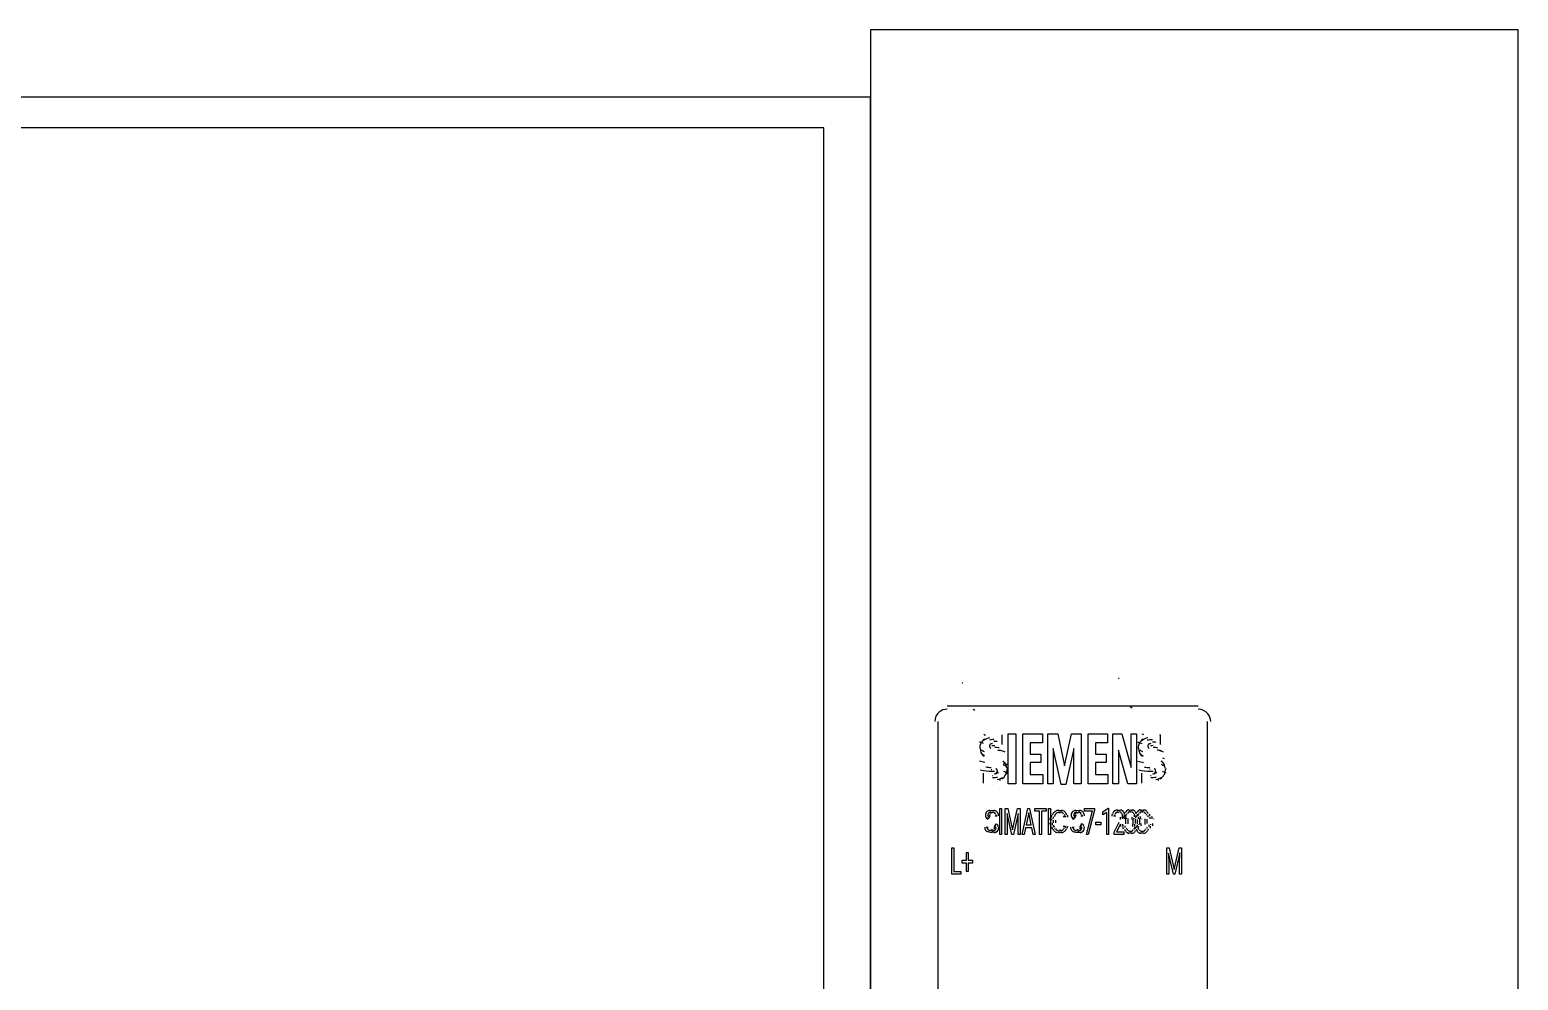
# Model space of a CAD drawing. Header units: millimetres. Extents: x 0 to 1000, y 0 to 1400.
# Drawn here: x 374.1 to 428.8, y 225.3 to 260.2 of the extents above; entities that cross this region are included whole.
import ezdxf

# ---------------------------------------------------------------- set-up
doc = ezdxf.new("R2010")
doc.units = ezdxf.units.MM

msp = doc.modelspace()

# ---------------------------------------------------------------- linework, layer by layer
at = {"layer": 'COMPONENT_DETAIL'}
for p, q in [((405, 257.776), (225, 257.776)), ((405, 165), (405, 257.776)), ((403.2857, 256.647), (226.7143, 256.647)), ((403.2857, 166.3282), (403.2857, 256.647)), ((407.8193, 235.4031), (417.0517, 235.4031)), ((407.4896, 166.1783), (407.4896, 234.8215)), ((417.3814, 234.8215), (417.3814, 166.1783)), ((409.8317, 234.3341), (409.8317, 233.9851)), ((410.0686, 234.3704), (410.3495, 234.3704)), ((410.0686, 232.5327), (410.0686, 234.3704)), ((410.3495, 234.3704), (410.3495, 232.5327)), ((410.6063, 232.5327), (410.6063, 234.3704)), ((410.6063, 234.3704), (411.3259, 234.3704)), ((411.3259, 234.3704), (411.3259, 234.0378)), ((411.5205, 232.5327), (411.5205, 234.3704)), ((411.5205, 234.3704), (411.8843, 234.3704)), ((411.8843, 234.3704), (412.1375, 233.1961)), ((412.1375, 233.1961), (412.3962, 234.3704)), ((412.3962, 234.3704), (412.7417, 234.3704)), ((412.7417, 234.3704), (412.7417, 232.5327)), ((412.999, 232.5327), (412.999, 234.3704)), ((412.999, 234.3704), (413.7186, 234.3704)), ((413.7186, 234.3704), (413.7186, 234.0378)), ((413.9148, 232.5327), (413.9148, 234.3704)), ((413.9148, 234.3704), (414.24, 234.3704)), ((414.24, 234.3704), (414.5849, 233.14)), ((414.5849, 233.14), (414.5849, 234.3704)), ((414.5849, 234.3704), (414.7825, 234.3704)), ((414.7825, 234.3704), (414.7825, 232.5327)), ((415.6299, 234.3434), (415.6547, 234.3356)), ((415.6547, 234.3356), (415.6547, 233.9866)), ((411.3259, 234.0378), (410.8768, 234.0378)), ((410.8768, 234.0378), (410.8768, 233.6228)), ((412.0064, 232.5149), (411.7175, 233.8342)), ((411.7175, 233.8342), (411.7175, 232.5325)), ((412.4757, 233.8342), (412.1813, 232.5149)), ((412.4757, 232.5327), (412.4757, 233.8342)), ((413.7186, 234.0378), (413.2695, 234.0378)), ((413.2695, 234.0378), (413.2695, 233.6228)), ((414.4666, 232.5327), (414.1125, 233.7795)), ((414.1125, 233.7795), (414.1125, 232.5327)), ((410.8768, 233.6228), (411.2678, 233.6228)), ((411.2678, 233.3198), (410.8768, 233.3198)), ((410.8768, 233.3198), (410.8768, 232.8835)), ((411.2678, 233.6228), (411.2678, 233.3198)), ((413.2695, 233.6228), (413.6605, 233.6228)), ((413.6605, 233.3198), (413.2695, 233.3198)), ((413.2695, 233.3198), (413.2695, 232.8835)), ((413.6605, 233.6228), (413.6605, 233.3198)), ((409.1578, 232.561), (409.1585, 232.5621)), ((409.1585, 232.5621), (409.1585, 232.9248)), ((410.8768, 232.8835), (411.3375, 232.8835)), ((411.3375, 232.8835), (411.3375, 232.5315)), ((413.2695, 232.8835), (413.731, 232.8835)), ((413.731, 232.8835), (413.731, 232.5315)), ((414.981, 232.5626), (414.9819, 232.5624)), ((414.9819, 232.5624), (414.9819, 232.925)), ((409.4699, 232.4941), (409.4693, 232.4941)), ((410.3495, 232.5327), (410.0686, 232.5327)), ((411.3375, 232.5315), (410.6063, 232.5327)), ((411.7175, 232.5325), (411.5205, 232.5327)), ((412.1813, 232.5149), (412.0064, 232.5149)), ((412.7417, 232.5327), (412.4757, 232.5327)), ((413.731, 232.5315), (412.999, 232.5327)), ((414.1125, 232.5327), (413.9148, 232.5327)), ((414.7825, 232.5327), (414.4666, 232.5327)), ((415.2932, 232.4957), (415.2926, 232.4957)), ((409.7514, 230.6683), (409.7514, 231.6325)), ((409.7514, 231.6325), (409.8234, 231.6325)), ((409.8234, 231.6325), (409.8234, 230.6683)), ((409.9552, 231.6325), (410.0483, 231.6325)), ((409.9552, 230.6683), (409.9552, 231.6325)), ((410.0483, 231.6325), (410.2269, 230.8458)), ((410.2269, 230.8458), (410.4056, 231.6325)), ((410.4056, 231.6325), (410.4991, 231.6325)), ((410.4991, 231.6325), (410.4991, 230.6683)), ((410.5801, 230.6683), (410.7888, 231.6325)), ((410.8204, 231.4755), (410.7277, 231.0246)), ((410.7888, 231.6325), (410.8519, 231.6325)), ((410.9134, 231.0246), (410.8204, 231.4755)), ((410.8519, 231.6325), (411.061, 230.6683)), ((411.0411, 231.5278), (411.0411, 231.6325)), ((411.0411, 231.6325), (411.4637, 231.6325)), ((411.2164, 231.5278), (411.0411, 231.5278)), ((411.2164, 230.6683), (411.2164, 231.5278)), ((411.4637, 231.5278), (411.288, 231.5278)), ((411.288, 231.5278), (411.288, 230.6683)), ((411.4637, 231.6325), (411.4637, 231.5278)), ((411.55, 230.6683), (411.55, 231.6325)), ((411.55, 231.6325), (411.6221, 231.6325)), ((411.6221, 231.6325), (411.6221, 230.6683)), ((412.866, 231.5318), (412.866, 231.6325)), ((412.866, 231.6325), (413.2353, 231.6325)), ((413.1618, 231.5318), (412.866, 231.5318)), ((412.9362, 230.6683), (413.1618, 231.5318)), ((413.2353, 231.5636), (413.009, 230.6683)), ((413.2353, 231.6325), (413.2353, 231.5636)), ((413.5446, 231.5053), (413.7436, 231.6371)), ((413.5446, 231.3941), (413.5446, 231.5053)), ((413.6846, 231.4848), (413.5446, 231.3941)), ((413.6846, 230.6683), (413.6846, 231.4848)), ((413.7436, 231.6371), (413.7544, 231.6371)), ((413.7544, 231.6371), (413.7544, 230.6683)), ((409.2567, 230.9478), (409.3291, 230.9478)), ((409.6527, 231.3537), (409.5802, 231.3537)), ((410.1992, 230.6683), (410.0201, 231.4471)), ((410.0201, 231.4471), (410.0273, 231.0438)), ((410.0273, 231.0438), (410.0273, 230.6683)), ((410.4338, 231.449), (410.2543, 230.6683)), ((410.427, 231.0438), (410.4338, 231.449)), ((410.427, 230.6683), (410.427, 231.0438)), ((410.7059, 230.9199), (410.6545, 230.6683)), ((410.9348, 230.9199), (410.7059, 230.9199)), ((410.7277, 231.0246), (410.9134, 231.0246)), ((410.987, 230.6683), (410.9348, 230.9199)), ((411.7351, 231.1054), (411.7351, 231.1981)), ((411.8075, 231.1948), (411.8075, 231.1014)), ((412.1558, 231.3226), (412.0834, 231.3226)), ((412.0834, 230.9742), (412.1558, 230.9742)), ((412.4111, 230.9478), (412.4835, 230.9478)), ((412.8071, 231.3537), (412.7346, 231.3537)), ((413.2826, 231.0279), (413.2826, 231.1279)), ((413.2826, 231.1279), (413.4658, 231.1279)), ((413.4658, 231.0279), (413.2826, 231.0279)), ((413.4658, 231.1279), (413.4658, 231.0279)), ((414.0168, 231.3484), (413.9474, 231.3484)), ((413.9579, 230.7564), (414.147, 231.1272)), ((414.188, 231.0484), (414.0416, 230.7683)), ((414.3873, 231.063), (414.3873, 231.2265)), ((414.4567, 231.2563), (414.4567, 231.0603)), ((414.6628, 231.0464), (414.6628, 231.2471)), ((414.7322, 231.2385), (414.7322, 231.0795)), ((414.8189, 231.063), (414.8189, 231.2265)), ((414.8884, 231.2563), (414.8884, 231.0603)), ((415.0944, 231.0464), (415.0944, 231.2471)), ((415.1639, 231.2385), (415.1639, 231.0795)), ((409.8234, 230.6683), (409.7514, 230.6683)), ((410.0273, 230.6683), (409.9552, 230.6683)), ((410.2543, 230.6683), (410.1992, 230.6683)), ((410.4991, 230.6683), (410.427, 230.6683)), ((410.6545, 230.6683), (410.5801, 230.6683)), ((411.061, 230.6683), (410.987, 230.6683)), ((411.288, 230.6683), (411.2164, 230.6683)), ((411.6221, 230.6683), (411.55, 230.6683)), ((413.009, 230.6683), (412.9362, 230.6683)), ((413.7544, 230.6683), (413.6846, 230.6683)), ((413.9579, 230.6683), (413.9579, 230.7564)), ((414.316, 230.6683), (413.9579, 230.6683)), ((414.0416, 230.7683), (414.316, 230.7683)), ((414.316, 230.7683), (414.316, 230.6683)), ((407.994, 229.214), (407.994, 230.1782)), ((407.994, 230.1782), (408.0664, 230.1782)), ((408.0664, 230.1782), (408.0664, 229.3179)), ((408.5258, 229.7312), (408.5258, 230.0126)), ((408.5258, 230.0126), (408.5957, 230.0126)), ((408.5957, 230.0126), (408.5957, 229.7312)), ((415.8936, 230.1782), (415.9867, 230.1782)), ((415.8936, 229.214), (415.8936, 230.1782)), ((416.1376, 229.214), (415.9586, 229.9927)), ((415.9586, 229.9927), (415.9657, 229.5895)), ((415.9867, 230.1782), (416.1654, 229.3915)), ((416.1654, 229.3915), (416.3441, 230.1782)), ((416.3722, 229.9947), (416.1928, 229.214)), ((416.3441, 230.1782), (416.4375, 230.1782)), ((416.3655, 229.5895), (416.3722, 229.9947)), ((416.4375, 230.1782), (416.4375, 229.214)), ((408.0664, 229.3179), (408.3254, 229.3179)), ((408.3254, 229.3179), (408.3254, 229.214)), ((408.3734, 229.6153), (408.3734, 229.7312)), ((408.3734, 229.7312), (408.5258, 229.7312)), ((408.5258, 229.6153), (408.3734, 229.6153)), ((408.5258, 229.3107), (408.5258, 229.6153)), ((408.5957, 229.3107), (408.5258, 229.3107)), ((408.5957, 229.7312), (408.748, 229.7312)), ((408.748, 229.6153), (408.5957, 229.6153)), ((408.5957, 229.6153), (408.5957, 229.3107)), ((408.748, 229.7312), (408.748, 229.6153)), ((415.9657, 229.5895), (415.9657, 229.214)), ((416.3655, 229.214), (416.3655, 229.5895)), ((408.3254, 229.214), (407.994, 229.214)), ((415.9657, 229.214), (415.8936, 229.214)), ((416.1928, 229.214), (416.1376, 229.214)), ((416.4375, 229.214), (416.3655, 229.214))]:
    msp.add_line(p, q, dxfattribs=at)
for centre, radius, start, end in [((418.7467, 246.3142), 10.9174, 244.8737, 245.067), ((412.7282, 245.5225), 10.2428, 244.7686, 244.9715), ((417.3964, 241.2509), 6.5337, 244.1039, 244.9214), ((407.8183, 234.8229), 0.4544, 129.1313, 180.1451), ((407.8184, 234.8233), 0.4543, 89.854, 129.1684), ((411.4728, 240.8382), 6.1835, 243.9638, 244.8176), ((417.0525, 234.823), 0.4544, 39.4792, 90.1479), ((417.0528, 234.8229), 0.4542, 359.8534, 39.5154), ((409.491, 233.6579), 0.5762, 100.408, 125.0169), ((410.2457, 236.4161), 2.3264, 242.3429, 244.0446), ((416.0887, 236.5091), 2.4026, 242.5305, 244.1852), ((415.3103, 233.6729), 0.5637, 101.7943, 125.2417), ((410.3389, 236.8601), 3.0765, 244.3087, 247.1498), ((409.4536, 233.854), 0.436, 157.0361, 181.0444), ((409.4079, 233.8295), 0.3729, 178.2742, 224.6675), ((409.4007, 233.8839), 0.3596, 124.9253, 155.9241), ((409.8866, 235.2071), 1.6385, 240.2313, 244.3766), ((409.6304, 234.3562), 0.5023, 237.8744, 242.8177), ((409.5338, 233.2958), 0.8659, 89.6484, 100.8685), ((409.4803, 233.9226), 0.1066, 125.3417, 182.2768), ((409.4718, 233.9177), 0.0948, 180.2673, 239.6913), ((409.5203, 233.8126), 0.2089, 99.5099, 124.0285), ((409.5671, 233.3957), 0.5418, 89.2644, 100.5578), ((409.5376, 233.0377), 1.0681, 89.5079, 89.9984), ((409.5383, 232.9899), 1.1055, 83.9171, 89.5732), ((409.5695, 233.092), 0.7797, 78.2126, 89.7334), ((409.454, 231.5186), 2.264, 80.7326, 84.078), ((409.5184, 232.674), 1.1147, 67.1358, 78.0934), ((415.3361, 233.8466), 0.5178, 179.9979, 180.6487), ((416.1505, 236.8086), 3.0337, 244.2657, 247.1407), ((415.2737, 233.8567), 0.4316, 156.9196, 181.0501), ((415.2308, 233.829), 0.3723, 178.7796, 224.7096), ((415.2222, 233.8856), 0.3574, 124.7111, 155.788), ((415.7069, 235.1903), 1.6254, 240.1545, 244.3326), ((415.3621, 233.2673), 0.8894, 89.5238, 102.1196), ((415.4477, 234.3455), 0.4901, 238.0402, 243.037), ((415.303, 233.9245), 0.1065, 125.8028, 182.2896), ((415.2943, 233.9189), 0.0944, 180.0755, 239.8482), ((415.2871, 233.919), 0.0845, 179.9666, 180.1002), ((415.3424, 233.8167), 0.2069, 99.4916, 124.3628), ((415.3892, 233.4013), 0.5386, 89.263, 100.5789), ((415.3615, 232.8607), 1.2079, 83.2898, 89.6087), ((415.3918, 233.0872), 0.7847, 78.4541, 89.7547), ((415.2765, 231.5325), 2.255, 79.3121, 83.4152), ((415.3429, 232.6824), 1.1089, 67.132, 78.3125), ((409.5565, 235.0443), 1.7492, 251.6725, 258.5988), ((409.567, 234.2291), 0.7542, 233.2095, 240.4597), ((409.3912, 233.8114), 0.3465, 225.6789, 232.9782), ((409.4675, 234.252), 1.1164, 258.4907, 268.3974), ((409.5003, 232.8953), 0.2284, 47.613, 60.8245), ((409.5258, 232.8311), 0.6296, 48.7493, 57.5712), ((409.2124, 231.9768), 1.4268, 57.298, 62.3629), ((409.6636, 233.1157), 0.3365, 44.3425, 48.0853), ((409.252, 229.3031), 4.0219, 78.5086, 80.7887), ((409.6497, 233.1014), 0.358, 1.3524, 43.4926), ((409.5384, 233.0773), 0.5125, 359.9764, 3.0599), ((415.3723, 234.9872), 1.7033, 251.5318, 258.7258), ((415.3854, 234.2111), 0.739, 232.6975, 240.4357), ((415.213, 233.8073), 0.3429, 225.5851, 232.3394), ((415.2891, 234.2383), 1.1054, 258.6243, 268.8253), ((415.3516, 232.8398), 0.6228, 48.3568, 57.4187), ((415.039, 231.9947), 1.4134, 57.1111, 62.1404), ((415.4865, 233.1157), 0.3375, 44.453, 47.6325), ((415.4734, 233.1023), 0.3578, 1.0877, 43.6184), ((415.1449, 230.2392), 3.2844, 78.2245, 79.4731), ((415.3625, 233.0788), 0.5116, 359.9797, 2.8243), ((409.4722, 234.8269), 1.8275, 256.2431, 269.8719), ((409.4582, 233.9364), 0.8689, 268.7855, 269.9954), ((409.4625, 233.6071), 0.6109, 269.4404, 279.6841), ((409.4699, 234.0962), 1.255, 269.9983, 270.6466), ((409.4773, 233.7475), 0.9819, 270.2272, 281.6944), ((409.5099, 233.1457), 0.2437, 278.7863, 300.3428), ((409.5594, 232.9972), 0.1087, 300.2328, 1.9015), ((409.556, 233.0045), 0.1134, 359.7589, 47.2072), ((409.2508, 232.15), 0.9065, 59.7878, 64.8721), ((409.5319, 233.3014), 0.6243, 281.4188, 301.4162), ((409.5532, 233.0039), 0.1172, 359.1978, 359.9997), ((408.8662, 230.7347), 2.1361, 64.5916, 66.8203), ((409.6151, 233.0712), 0.4105, 300.8437, 331.4452), ((408.7702, 230.5024), 2.7337, 62.2451, 65.4192), ((409.6024, 233.0662), 0.4242, 333.0409, 1.1414), ((415.2955, 234.8293), 1.8282, 256.2458, 269.8747), ((415.2815, 233.9489), 0.8785, 269.2069, 269.9987), ((415.2864, 233.6087), 0.6121, 269.3612, 279.5899), ((415.2933, 234.0972), 1.2547, 269.9959, 271.0036), ((415.3021, 233.7353), 0.971, 270.5804, 282.1523), ((415.3335, 233.1459), 0.2437, 278.6895, 300.2364), ((415.3239, 232.8913), 0.2312, 47.9286, 61.0836), ((415.383, 232.9968), 0.1084, 300.1108, 1.9025), ((415.3818, 233.0074), 0.1101, 358.8317, 47.09), ((415.0769, 232.145), 0.9081, 60.0631, 65.1602), ((415.3574, 233.2976), 0.6197, 281.9136, 301.4645), ((415.3681, 233.0046), 0.129, 358.8843, 0.002), ((414.6982, 230.7335), 2.1316, 64.8807, 67.121), ((415.439, 233.071), 0.4094, 300.9658, 331.634), ((414.597, 230.5329), 2.7113, 62.0368, 65.2982), ((415.4245, 233.0677), 0.4259, 333.2156, 1.1386), ((409.4045, 231.3869), 0.1805, 132.4834, 181.0242), ((409.4323, 231.3406), 0.2333, 129.2526, 133.4249), ((409.4392, 231.3224), 0.2503, 101.9879, 128.8742), ((409.4232, 231.3933), 0.1054, 127.7287, 176.7106), ((409.4345, 231.3689), 0.13, 114.0403, 127.9849), ((409.4473, 231.3157), 0.1753, 99.0696, 113.7659), ((409.4579, 231.1805), 0.3644, 89.5906, 102.3171), ((409.4586, 231.1966), 0.2699, 89.6695, 99.2313), ((409.4611, 231.2068), 0.3439, 77.2359, 90.3249), ((409.4599, 231.164), 0.2954, 86.2643, 90.0533), ((409.4647, 231.2635), 0.2172, 73.7889, 86.6654), ((409.4803, 231.3543), 0.1429, 48.5927, 74.1243), ((409.4708, 231.2865), 0.28, 63.838, 77.0809), ((409.488, 231.3713), 0.1259, 14.9782, 48.2005), ((409.4838, 231.3292), 0.2421, 45.9863, 64.1609), ((409.496, 231.3538), 0.2165, 32.2748, 45.6545), ((409.4991, 231.3553), 0.2122, 359.6507, 32.613), ((411.9592, 231.2743), 0.2997, 136.7832, 155.2473), ((411.941, 231.3016), 0.2668, 121.7633, 136.4281), ((411.9473, 231.281), 0.2851, 95.646, 121.549), ((411.9469, 231.3193), 0.1727, 109.2998, 143.3037), ((411.9533, 231.277), 0.2069, 89.3452, 108.5744), ((411.9547, 231.1896), 0.3573, 89.9246, 96.1376), ((411.957, 231.1994), 0.3497, 76.6779, 90.4564), ((411.9551, 231.1802), 0.2827, 87.3803, 90.0252), ((411.9585, 231.2669), 0.2146, 74.7009, 87.8124), ((411.973, 231.3555), 0.1424, 47.4372, 75.0696), ((411.9754, 231.3305), 0.2438, 47.4859, 76.9287), ((411.9706, 231.356), 0.1444, 27.8167, 46.4008), ((411.9686, 231.3223), 0.255, 16.5424, 46.8935), ((412.5589, 231.3869), 0.1805, 132.4834, 181.0242), ((412.5867, 231.3406), 0.2333, 129.2526, 133.4249), ((412.5936, 231.3224), 0.2503, 101.9879, 128.8742), ((412.5776, 231.3933), 0.1054, 127.7287, 176.7106), ((412.5889, 231.3689), 0.13, 114.0403, 127.9849), ((412.6017, 231.3157), 0.1753, 99.0696, 113.7659), ((412.6123, 231.1805), 0.3644, 89.5906, 102.3171), ((412.613, 231.1966), 0.2699, 89.6695, 99.2313), ((412.6155, 231.2068), 0.3439, 77.2359, 90.3249), ((412.6143, 231.164), 0.2954, 86.2643, 90.0533), ((412.6191, 231.2635), 0.2172, 73.7889, 86.6654), ((412.6347, 231.3543), 0.1429, 48.5927, 74.1243), ((412.6252, 231.2865), 0.28, 63.838, 77.0809), ((412.6424, 231.3713), 0.1259, 14.9782, 48.2005), ((412.6382, 231.3292), 0.2421, 45.9863, 64.1609), ((412.6504, 231.3538), 0.2165, 32.2748, 45.6545), ((412.6535, 231.3553), 0.2122, 359.6507, 32.613), ((414.1, 231.3698), 0.2091, 133.4541, 162.9471), ((414.1084, 231.3542), 0.2259, 100.787, 133.4382), ((414.1155, 231.3746), 0.1341, 136.1757, 166.3673), ((414.1098, 231.3825), 0.1241, 129.7286, 135.7539), ((414.1135, 231.3723), 0.1335, 102.1738, 129.2061), ((414.1246, 231.2265), 0.3284, 89.6607, 101.3702), ((414.1249, 231.2873), 0.2019, 89.5461, 102.5418), ((414.1277, 231.2315), 0.3245, 78.2173, 90.4129), ((414.1263, 231.3316), 0.1672, 82.1602, 90.1506), ((414.1326, 231.3923), 0.1189, 43.4417, 83.1661), ((414.1443, 231.3655), 0.2171, 55.9269, 78.4888), ((414.129, 231.386), 0.126, 16.1713, 43.5286), ((414.1535, 231.3934), 0.1919, 47.9298, 55.4049), ((414.1582, 231.4019), 0.1825, 4.3348, 48.056), ((414.5984, 231.3418), 0.2823, 148.7922, 164.5682), ((414.554, 231.3855), 0.2121, 144.5884, 148.1162), ((414.5379, 231.4053), 0.185, 101.644, 144.5143), ((414.5498, 231.4043), 0.1087, 105.7981, 149.7388), ((414.5578, 231.2661), 0.2974, 89.5283, 102.582), ((414.5584, 231.3493), 0.1533, 89.3804, 105.6764), ((414.5615, 231.2628), 0.3, 77.0438, 90.5082), ((414.56, 231.328), 0.17, 81.1057, 90.2187), ((414.5684, 231.4009), 0.1119, 30.7408, 82.4658), ((414.5803, 231.3983), 0.1907, 48.2778, 77.4996), ((414.5837, 231.4089), 0.1814, 36.3142, 47.6307), ((414.5431, 231.3607), 0.249, 18.2931, 35.677), ((415.0301, 231.3418), 0.2823, 148.7922, 164.5682), ((414.9856, 231.3855), 0.2121, 144.5884, 148.1162), ((414.9696, 231.4053), 0.185, 101.644, 144.5143), ((414.9814, 231.4043), 0.1087, 105.7981, 149.7388), ((414.9894, 231.2661), 0.2974, 89.5283, 102.582), ((414.99, 231.3493), 0.1533, 89.3804, 105.6764), ((414.9931, 231.2628), 0.3, 77.0438, 90.5082), ((414.9917, 231.328), 0.17, 81.1057, 90.2187), ((415.0001, 231.4009), 0.1119, 30.7408, 82.4658), ((415.0119, 231.3983), 0.1907, 48.2778, 77.4996), ((415.0153, 231.4089), 0.1814, 36.3142, 47.6307), ((414.9747, 231.3607), 0.249, 18.2931, 35.677), ((409.4009, 230.9444), 0.1994, 179.2419, 215.2648), ((409.405, 231.3808), 0.1811, 179.5063, 199.8695), ((409.4016, 231.3821), 0.1771, 200.6782, 228.1765), ((409.461, 231.5037), 0.303, 230.4982, 241.8088), ((409.4244, 231.4213), 0.221, 227.4063, 229.9877), ((409.4368, 230.9456), 0.1488, 179.3356, 199.1046), ((409.5325, 231.7346), 0.5091, 241.6337, 249.0065), ((409.455, 231.385), 0.1496, 175.1781, 180.0581), ((409.611, 232.0913), 0.8088, 248.9197, 254.1442), ((409.4156, 231.384), 0.0951, 179.6141, 228.1247), ((409.4582, 231.4693), 0.1844, 231.4636, 241.9262), ((409.4362, 231.4177), 0.1339, 226.5785, 230.8792), ((409.5142, 231.6509), 0.3463, 241.7177, 248.3259), ((409.5789, 231.9339), 0.5854, 248.2007, 252.4528), ((409.6351, 232.2406), 0.8379, 252.3389, 254.347), ((409.3275, 230.2712), 0.6694, 68.006, 71.8055), ((409.2827, 230.0164), 0.9713, 71.0197, 74.4085), ((409.4078, 230.6197), 0.3747, 62.2517, 68.1219), ((409.4726, 230.8346), 0.1841, 52.7382, 62.4979), ((409.3619, 230.4199), 0.6368, 66.1845, 71.0865), ((409.5109, 230.9239), 0.0963, 16.4721, 52.6262), ((409.4346, 230.7087), 0.3892, 59.3537, 66.2693), ((409.4896, 230.9136), 0.1268, 359.4175, 16.1976), ((409.4761, 230.8327), 0.2764, 49.1022, 59.3294), ((409.483, 230.9118), 0.1359, 354.3662, 0.0709), ((409.455, 231.3557), 0.173, 359.4697, 14.9832), ((409.5144, 230.9096), 0.1962, 32.7924, 49.2504), ((409.5289, 230.9279), 0.1716, 31.1212, 32.3977), ((409.5253, 230.9255), 0.1769, 8.1117, 30.7958), ((409.5166, 230.9101), 0.1896, 337.4732, 0.7538), ((409.4874, 230.9141), 0.23, 359.8391, 8.4707), ((412.1844, 231.1052), 0.621, 179.9915, 181.5398), ((412.0982, 231.2012), 0.5018, 169.5838, 180.2758), ((412.0879, 231.0961), 0.4875, 181.122, 193.8755), ((412.0123, 231.2291), 0.3812, 155.0367, 169.6003), ((411.9771, 231.0453), 0.3293, 193.548, 219.5756), ((412.1965, 231.1965), 0.5376, 174.3421, 180.143), ((412.153, 231.098), 0.4775, 179.6817, 189.1506), ((412.0737, 231.2202), 0.367, 162.9376, 174.6209), ((412.0361, 231.0637), 0.3137, 188.9911, 203.5772), ((411.9825, 231.271), 0.2348, 143.0753, 163.1919), ((411.9856, 231.0267), 0.2382, 203.9075, 215.1312), ((411.9218, 230.9894), 0.2211, 331.6587, 343.2877), ((411.919, 231.3073), 0.2253, 15.7651, 27.941), ((411.8254, 231.0416), 0.3604, 343.1447, 351.0104), ((411.8262, 231.2597), 0.3589, 7.8889, 15.9242), ((411.7576, 231.0636), 0.4557, 350.7125, 351.1627), ((411.8997, 231.0235), 0.3561, 340.1775, 353.7812), ((411.8934, 231.2787), 0.3643, 5.4073, 17.0364), ((412.5553, 230.9444), 0.1994, 179.2419, 215.2648), ((412.5594, 231.3808), 0.1811, 179.5063, 199.8695), ((412.556, 231.3821), 0.1771, 200.6782, 228.1765), ((412.6154, 231.5037), 0.303, 230.4982, 241.8088), ((412.5788, 231.4213), 0.221, 227.4063, 229.9877), ((412.5912, 230.9456), 0.1488, 179.3356, 199.1046), ((412.6869, 231.7346), 0.5091, 241.6337, 249.0065), ((412.6094, 231.385), 0.1496, 175.1781, 180.0581), ((412.7654, 232.0913), 0.8088, 248.9197, 254.1442), ((412.57, 231.384), 0.0951, 179.6141, 228.1247), ((412.6126, 231.4693), 0.1844, 231.4636, 241.9262), ((412.5906, 231.4177), 0.1339, 226.5785, 230.8792), ((412.6686, 231.6509), 0.3463, 241.7177, 248.3259), ((412.7333, 231.9339), 0.5854, 248.2007, 252.4528), ((412.7895, 232.2406), 0.8379, 252.3389, 254.347), ((412.4819, 230.2712), 0.6694, 68.006, 71.8055), ((412.4371, 230.0164), 0.9713, 71.0197, 74.4085), ((412.5622, 230.6197), 0.3747, 62.2517, 68.1219), ((412.627, 230.8346), 0.1841, 52.7382, 62.4979), ((412.5163, 230.4199), 0.6368, 66.1845, 71.0865), ((412.6653, 230.9239), 0.0963, 16.4721, 52.6262), ((412.589, 230.7087), 0.3892, 59.3537, 66.2693), ((412.644, 230.9136), 0.1268, 359.4175, 16.1976), ((412.6305, 230.8327), 0.2764, 49.1022, 59.3294), ((412.6374, 230.9118), 0.1359, 354.3662, 0.0709), ((412.6094, 231.3557), 0.173, 359.4697, 14.9832), ((412.6688, 230.9096), 0.1962, 32.7924, 49.2504), ((412.6833, 230.9279), 0.1716, 31.1212, 32.3977), ((412.6797, 230.9255), 0.1769, 8.1117, 30.7958), ((412.6711, 230.9101), 0.1896, 337.4732, 0.7538), ((412.6418, 230.9141), 0.23, 359.8391, 8.4707), ((414.1375, 231.3517), 0.2628, 163.2878, 180.5582), ((414.2031, 231.3484), 0.2575, 178.4391, 180.0084), ((414.1626, 231.3523), 0.2014, 165.9091, 178.8685), ((415.0152, 231.0774), 0.868, 180.7435, 181.1522), ((414.9456, 231.2305), 0.7717, 173.7674, 180.2316), ((414.8885, 231.0689), 0.6927, 180.8977, 188.0055), ((414.0891, 231.3753), 0.1824, 331.4255, 352.9366), ((414.9936, 231.2481), 0.7421, 177.8639, 179.5036), ((414.1053, 231.3747), 0.1599, 359.4863, 15.9343), ((414.7345, 231.2726), 0.4781, 164.3059, 173.9001), ((414.0425, 231.4178), 0.2549, 328.8295, 331.7891), ((414.0955, 231.3728), 0.1735, 353.2258, 0.0166), ((414.9429, 231.0573), 0.6721, 179.7996, 185.2461), ((414.7035, 231.0218), 0.4344, 187.8816, 198.2347), ((413.9469, 231.5219), 0.4102, 323.8963, 328.6419), ((414.8515, 231.26), 0.5454, 172.0258, 178.0705), ((413.7637, 231.756), 0.7228, 320.7373, 323.9739), ((414.1271, 231.3925), 0.2263, 337.8914, 358.9968), ((414.754, 231.0258), 0.4097, 185.1412, 193.0082), ((414.0003, 231.4788), 0.4141, 326.9133, 338.3508), ((414.1071, 231.3879), 0.254, 359.9252, 5.5972), ((413.814, 231.6894), 0.7199, 319.6472, 327.096), ((414.6972, 231.299), 0.3301, 163.3765, 172.1411), ((413.5166, 232.1108), 1.1631, 318.5133, 320.7829), ((413.6348, 231.9502), 1.0409, 317.2588, 319.9046), ((414.6305, 230.9742), 0.2343, 192.7897, 205.2507), ((414.5995, 231.3515), 0.1889, 149.4208, 163.6283), ((415.4468, 231.0774), 0.868, 180.7435, 181.1522), ((415.3773, 231.2305), 0.7717, 173.7674, 180.2316), ((415.3201, 231.0689), 0.6927, 180.8977, 188.0055), ((414.5439, 231.3726), 0.1524, 24.2875, 31.3934), ((415.4252, 231.2481), 0.7421, 177.8639, 179.5036), ((415.1662, 231.2726), 0.4781, 164.3059, 173.9001), ((415.3746, 231.0573), 0.6721, 179.7996, 185.2461), ((414.489, 231.3316), 0.2347, 12.0807, 23.8171), ((415.1352, 231.0218), 0.4344, 187.8816, 198.2347), ((414.4217, 231.003), 0.3306, 343.0498, 351.9392), ((415.2831, 231.26), 0.5454, 172.0258, 178.0705), ((414.3603, 231.281), 0.417, 4.8365, 12.2906), ((415.1857, 231.0258), 0.4097, 185.1412, 193.0082), ((415.1289, 231.299), 0.3301, 163.3765, 172.1411), ((414.2596, 231.0451), 0.557, 351.8072, 357.7958), ((414.4242, 231.2887), 0.4227, 8.0247, 18.5606), ((415.0621, 230.9742), 0.2343, 192.7897, 205.2507), ((414.3767, 231.0328), 0.4895, 344.4935, 353.9764), ((415.0312, 231.3515), 0.1889, 149.4208, 163.6283), ((414.1635, 231.25), 0.69, 359.8093, 4.9408), ((414.1086, 231.0589), 0.7659, 357.5871, 359.2682), ((414.2296, 231.238), 0.6945, 1.1275, 8.1718), ((414.1599, 231.0755), 0.791, 353.8441, 0.2288), ((414.0781, 231.2275), 0.9041, 0.5433, 1.3867), ((414.9755, 231.3726), 0.1524, 24.2875, 31.3934), ((414.9207, 231.3316), 0.2347, 12.0807, 23.8171), ((414.8533, 231.003), 0.3306, 343.0498, 351.9392), ((414.7919, 231.281), 0.417, 4.8365, 12.2906), ((414.6913, 231.0451), 0.557, 351.8072, 357.7958), ((414.8559, 231.2887), 0.4227, 8.0247, 18.5606), ((414.8083, 231.0328), 0.4895, 344.4935, 353.9764), ((414.5952, 231.25), 0.69, 359.8093, 4.9408), ((414.5403, 231.0589), 0.7659, 357.5871, 359.2682), ((414.6613, 231.238), 0.6945, 1.1275, 8.1718), ((414.5915, 231.0755), 0.791, 353.8441, 0.2288), ((414.5097, 231.2275), 0.9041, 0.5433, 1.3867), ((409.4137, 230.9607), 0.2212, 215.3403, 233.0843), ((409.4396, 231.0224), 0.2813, 233.1672, 246.4952), ((409.4213, 230.9384), 0.1267, 199.883, 232.7061), ((409.4591, 231.0949), 0.3442, 246.138, 248.0541), ((409.4617, 231.1106), 0.3569, 248.2707, 270.4055), ((409.4433, 230.9874), 0.1757, 232.3736, 255.5137), ((409.4593, 231.0899), 0.2591, 255.2448, 267.5318), ((409.4634, 231.1916), 0.3388, 267.1565, 270.0295), ((409.4647, 231.155), 0.3102, 269.7, 278.1662), ((409.4637, 231.2786), 0.4885, 269.9709, 272.8181), ((409.4696, 231.1303), 0.372, 272.4385, 284.6465), ((409.4766, 231.0123), 0.1972, 278.0229, 290.6255), ((409.2435, 229.8272), 1.0361, 71.7184, 73.9261), ((409.4929, 230.9358), 0.1332, 290.6616, 307.0374), ((409.4927, 230.9801), 0.2501, 284.3734, 307.1426), ((409.5069, 230.9055), 0.1026, 306.3942, 355.3032), ((409.525, 230.9085), 0.1784, 307.5917, 336.4314), ((409.5038, 230.9501), 0.2222, 307.6561, 308.4562), ((411.9383, 230.9872), 0.259, 219.3628, 250.0611), ((411.9425, 230.9678), 0.1629, 213.9072, 263.8849), ((411.9462, 231.0398), 0.3014, 250.7885, 270.6488), ((411.9484, 231.0324), 0.2142, 263.1758, 270.1031), ((411.9499, 231.1353), 0.2947, 269.6723, 279.0607), ((411.9487, 231.2449), 0.4621, 269.9996, 270.3613), ((411.9511, 231.134), 0.3752, 269.9359, 282.8097), ((411.9623, 231.0023), 0.1892, 278.8749, 293.635), ((411.9716, 230.9844), 0.2546, 282.4332, 310.7515), ((411.9773, 230.9403), 0.1364, 293.8554, 310.0518), ((411.9775, 230.9351), 0.1331, 311.0645, 332.0111), ((411.9731, 230.9752), 0.2478, 311.456, 340.4421), ((412.5681, 230.9607), 0.2212, 215.3403, 233.0843), ((412.594, 231.0224), 0.2813, 233.1672, 246.4952), ((412.5757, 230.9384), 0.1267, 199.883, 232.7061), ((412.6135, 231.0949), 0.3442, 246.138, 248.0541), ((412.6161, 231.1106), 0.3569, 248.2707, 270.4055), ((412.5977, 230.9874), 0.1757, 232.3736, 255.5137), ((412.6137, 231.0899), 0.2591, 255.2448, 267.5318), ((412.6178, 231.1916), 0.3388, 267.1565, 270.0295), ((412.6191, 231.155), 0.3102, 269.7, 278.1662), ((412.6181, 231.2786), 0.4885, 269.9709, 272.8181), ((412.624, 231.1303), 0.372, 272.4385, 284.6465), ((412.631, 231.0123), 0.1972, 278.0229, 290.6255), ((412.3979, 229.8272), 1.0361, 71.7184, 73.9261), ((412.6473, 230.9358), 0.1332, 290.6616, 307.0374), ((412.6471, 230.9801), 0.2501, 284.3734, 307.1426), ((412.6613, 230.9055), 0.1026, 306.3942, 355.3032), ((412.6794, 230.9085), 0.1784, 307.5917, 336.4314), ((412.6582, 230.9501), 0.2222, 307.6561, 308.4562), ((414.5874, 230.9527), 0.265, 197.9695, 215.2623), ((414.5397, 230.8962), 0.1856, 215.8618, 257.2788), ((414.5815, 230.9357), 0.1603, 205.8002, 211.2546), ((414.5571, 230.9068), 0.1197, 210.379, 238.4008), ((414.5584, 231.0238), 0.2889, 256.6229, 270.5105), ((414.5562, 230.9107), 0.1216, 239.6522, 265.9794), ((414.5602, 230.9661), 0.1653, 265.1324, 270.0603), ((414.5618, 231.0337), 0.2967, 269.5979, 281.6733), ((414.5615, 230.9394), 0.1444, 269.3314, 287.218), ((414.568, 230.8979), 0.1107, 287.7958, 329.0809), ((414.5806, 230.896), 0.1858, 280.5802, 324.9173), ((414.5232, 230.9471), 0.1836, 328.6635, 343.3325), ((414.5629, 230.9178), 0.2156, 324.9361, 328.6153), ((414.5165, 230.9626), 0.2886, 329.2804, 344.7473), ((415.019, 230.9527), 0.265, 197.9695, 215.2623), ((414.9713, 230.8962), 0.1856, 215.8618, 257.2788), ((415.0132, 230.9357), 0.1603, 205.8002, 211.2546), ((414.9888, 230.9068), 0.1197, 210.379, 238.4008), ((414.9901, 231.0238), 0.2889, 256.6229, 270.5105), ((414.9878, 230.9107), 0.1216, 239.6522, 265.9794), ((414.9918, 230.9661), 0.1653, 265.1324, 270.0603), ((414.9935, 231.0337), 0.2967, 269.5979, 281.6733), ((414.9932, 230.9394), 0.1444, 269.3314, 287.218), ((414.9996, 230.8979), 0.1107, 287.7958, 329.0809), ((415.0122, 230.896), 0.1858, 280.5802, 324.9173), ((414.9549, 230.9471), 0.1836, 328.6635, 343.3325), ((414.9945, 230.9178), 0.2156, 324.9361, 328.6153), ((414.9482, 230.9626), 0.2886, 329.2804, 344.7473)]:
    msp.add_arc(centre, radius, start, end, dxfattribs=at)
at = {"layer": 'COMPONENT_OUTLINE'}
for p, q in [((428.813, 260.25), (405, 260.25)), ((405, 260.25), (405, 165)), ((428.813, 165), (428.813, 260.25)), ((405, 257.776), (225, 257.776)), ((405, 165), (405, 257.776))]:
    msp.add_line(p, q, dxfattribs=at)

doc.saveas('drawing.dxf')
